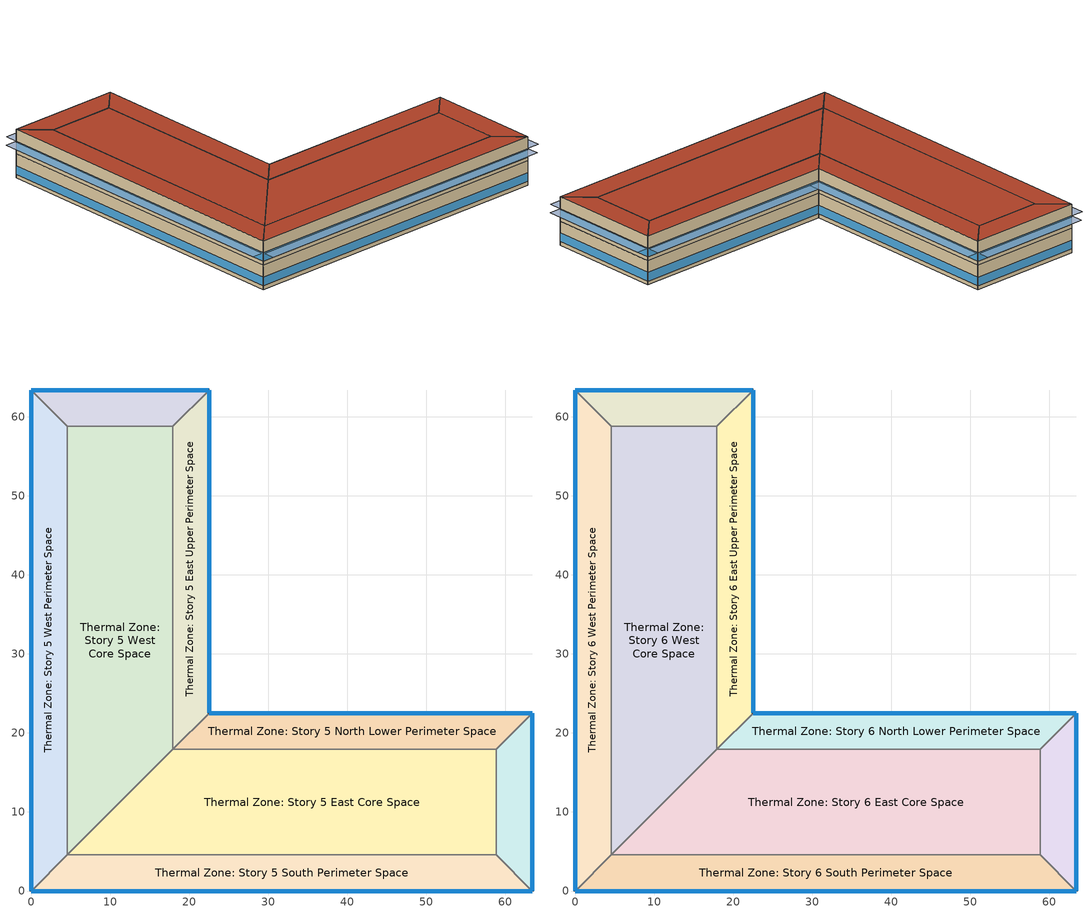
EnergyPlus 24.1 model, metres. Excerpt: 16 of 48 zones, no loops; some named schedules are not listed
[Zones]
Thermal Zone: Story 5 East Core Space
 floor to Thermal Zone: Story 4 East Core Space (256 - interior floor): 58.83,17.93 58.83,4.57 4.57,4.57 17.93,17.93 z18.8
 wall to Thermal Zone: Story 5 North Lower Perimeter Space (256 - interior walls Reversed): 58.83,17.93 17.93,17.93 z18.8:23.5
 wall to Thermal Zone: Story 5 East Lower Perimeter Space (256 - interior walls Reversed): 58.83,4.57 58.83,17.93 z18.8:23.5
 wall to Thermal Zone: Story 5 South Perimeter Space (256 - interior walls Reversed): 4.57,4.57 58.83,4.57 z18.8:23.5
 wall to Thermal Zone: Story 5 West Core Space (256 - interior walls Reversed): 17.93,17.93 4.57,4.57 z18.8:23.5
Thermal Zone: Story 5 East Lower Perimeter Space
 floor to Thermal Zone: Story 4 East Lower Perimeter Space (256 - interior floor): 63.4,22.5 63.4,0 58.83,4.57 58.83,17.93 z18.8
 wall outside (256 - exterior walls): 63.4,0 63.4,22.5 z18.8:23.5
 wall to Thermal Zone: Story 5 South Perimeter Space (256 - interior walls): 58.83,4.57 63.4,0 z18.8:23.5
 wall to Thermal Zone: Story 5 North Lower Perimeter Space (256 - interior walls Reversed): 63.4,22.5 58.83,17.93 z18.8:23.5
 window (256 - windows): 63.4,0.03 63.4,22.47 z19.56:21.21
Thermal Zone: Story 5 East Upper Perimeter Space
 floor to Thermal Zone: Story 4 East Upper Perimeter Space (256 - interior floor): 22.5,63.4 22.5,22.5 17.93,17.93 17.93,58.83 z18.8
 wall outside (256 - exterior walls): 22.5,22.5 22.5,63.4 z18.8:23.5
 wall to Thermal Zone: Story 5 North Lower Perimeter Space (256 - interior walls): 17.93,17.93 22.5,22.5 z18.8:23.5
 wall to Thermal Zone: Story 5 West Core Space (256 - interior walls): 17.93,58.83 17.93,17.93 z18.8:23.5
 wall to Thermal Zone: Story 5 North Upper Perimeter Space (256 - interior walls Reversed): 22.5,63.4 17.93,58.83 z18.8:23.5
 window (256 - windows): 22.5,22.53 22.5,63.37 z19.56:21.21
Thermal Zone: Story 5 North Lower Perimeter Space
 floor to Thermal Zone: Story 4 North Lower Perimeter Space (256 - interior floor): 63.4,22.5 58.83,17.93 17.93,17.93 22.5,22.5 z18.8
 wall outside (256 - exterior walls): 63.4,22.5 22.5,22.5 z18.8:23.5
 window (256 - windows): 63.37,22.5 22.53,22.5 z19.56:21.21
Thermal Zone: Story 5 North Upper Perimeter Space
 floor to Thermal Zone: Story 4 North Upper Perimeter Space (256 - interior floor): 22.5,63.4 17.93,58.83 4.57,58.83 0,63.4 z18.8
 wall outside (256 - exterior walls): 22.5,63.4 0,63.4 z18.8:23.5
 wall to Thermal Zone: Story 5 West Core Space (256 - interior walls): 4.57,58.83 17.93,58.83 z18.8:23.5
 wall to Thermal Zone: Story 5 West Perimeter Space (256 - interior walls Reversed): 0,63.4 4.57,58.83 z18.8:23.5
 window (256 - windows): 22.47,63.4 0.03,63.4 z19.56:21.21
Thermal Zone: Story 5 South Perimeter Space
 floor to Thermal Zone: Story 4 South Perimeter Space (256 - interior floor): 58.83,4.57 63.4,0 0,0 4.57,4.57 z18.8
 wall outside (256 - exterior walls): 0,0 63.4,0 z18.8:23.5
 wall to Thermal Zone: Story 5 West Perimeter Space (256 - interior walls Reversed): 4.57,4.57 0,0 z18.8:23.5
 window (256 - windows): 0.03,0 63.37,0 z19.56:21.21
Thermal Zone: Story 5 West Core Space
 floor to Thermal Zone: Story 4 West Core Space (256 - interior floor): 17.93,58.83 17.93,17.93 4.57,4.57 4.57,58.83 z18.8
 wall to Thermal Zone: Story 5 West Perimeter Space (256 - interior walls Reversed): 4.57,58.83 4.57,4.57 z18.8:23.5
Thermal Zone: Story 5 West Perimeter Space
 floor to Thermal Zone: Story 4 West Perimeter Space (256 - interior floor): 0,63.4 4.57,58.83 4.57,4.57 0,0 z18.8
 wall outside (256 - exterior walls): 0,63.4 0,0 z18.8:23.5
 window (256 - windows): 0,63.37 0,0.03 z19.56:21.21
Thermal Zone: Story 6 East Core Space
 floor to Thermal Zone: Story 5 East Core Space (256 - interior floor): 58.83,17.93 58.83,4.57 4.57,4.57 17.93,17.93 z23.5
 wall to Thermal Zone: Story 6 North Lower Perimeter Space (256 - interior walls Reversed): 58.83,17.93 17.93,17.93 z23.5:28.2
 wall to Thermal Zone: Story 6 East Lower Perimeter Space (256 - interior walls Reversed): 58.83,4.57 58.83,17.93 z23.5:28.2
 wall to Thermal Zone: Story 6 South Perimeter Space (256 - interior walls Reversed): 4.57,4.57 58.83,4.57 z23.5:28.2
 wall to Thermal Zone: Story 6 West Core Space (256 - interior walls Reversed): 17.93,17.93 4.57,4.57 z23.5:28.2
 roof outside (256 - roof): 58.83,4.57 58.83,17.93 17.93,17.93 4.57,4.57 z28.2
Thermal Zone: Story 6 East Lower Perimeter Space
 floor to Thermal Zone: Story 5 East Lower Perimeter Space (256 - interior floor): 63.4,22.5 63.4,0 58.83,4.57 58.83,17.93 z23.5
 wall outside (256 - exterior walls): 63.4,0 63.4,22.5 z23.5:28.2
 wall to Thermal Zone: Story 6 South Perimeter Space (256 - interior walls): 58.83,4.57 63.4,0 z23.5:28.2
 wall to Thermal Zone: Story 6 North Lower Perimeter Space (256 - interior walls Reversed): 63.4,22.5 58.83,17.93 z23.5:28.2
 window (256 - windows): 63.4,0.03 63.4,22.47 z24.26:25.91
 roof outside (256 - roof): 63.4,0 63.4,22.5 58.83,17.93 58.83,4.57 z28.2
Thermal Zone: Story 6 East Upper Perimeter Space
 floor to Thermal Zone: Story 5 East Upper Perimeter Space (256 - interior floor): 22.5,63.4 22.5,22.5 17.93,17.93 17.93,58.83 z23.5
 wall outside (256 - exterior walls): 22.5,22.5 22.5,63.4 z23.5:28.2
 wall to Thermal Zone: Story 6 North Lower Perimeter Space (256 - interior walls): 17.93,17.93 22.5,22.5 z23.5:28.2
 wall to Thermal Zone: Story 6 West Core Space (256 - interior walls): 17.93,58.83 17.93,17.93 z23.5:28.2
 wall to Thermal Zone: Story 6 North Upper Perimeter Space (256 - interior walls Reversed): 22.5,63.4 17.93,58.83 z23.5:28.2
 window (256 - windows): 22.5,22.53 22.5,63.37 z24.26:25.91
 roof outside (256 - roof): 17.93,17.93 22.5,22.5 22.5,63.4 17.93,58.83 z28.2
Thermal Zone: Story 6 North Lower Perimeter Space
 floor to Thermal Zone: Story 5 North Lower Perimeter Space (256 - interior floor): 63.4,22.5 58.83,17.93 17.93,17.93 22.5,22.5 z23.5
 wall outside (256 - exterior walls): 63.4,22.5 22.5,22.5 z23.5:28.2
 window (256 - windows): 63.37,22.5 22.53,22.5 z24.26:25.91
 roof outside (256 - roof): 58.83,17.93 63.4,22.5 22.5,22.5 17.93,17.93 z28.2
Thermal Zone: Story 6 North Upper Perimeter Space
 floor to Thermal Zone: Story 5 North Upper Perimeter Space (256 - interior floor): 22.5,63.4 17.93,58.83 4.57,58.83 0,63.4 z23.5
 wall outside (256 - exterior walls): 22.5,63.4 0,63.4 z23.5:28.2
 wall to Thermal Zone: Story 6 West Core Space (256 - interior walls): 4.57,58.83 17.93,58.83 z23.5:28.2
 wall to Thermal Zone: Story 6 West Perimeter Space (256 - interior walls Reversed): 0,63.4 4.57,58.83 z23.5:28.2
 window (256 - windows): 22.47,63.4 0.03,63.4 z24.26:25.91
 roof outside (256 - roof): 17.93,58.83 22.5,63.4 0,63.4 4.57,58.83 z28.2
Thermal Zone: Story 6 South Perimeter Space
 floor to Thermal Zone: Story 5 South Perimeter Space (256 - interior floor): 58.83,4.57 63.4,0 0,0 4.57,4.57 z23.5
 wall outside (256 - exterior walls): 0,0 63.4,0 z23.5:28.2
 wall to Thermal Zone: Story 6 West Perimeter Space (256 - interior walls Reversed): 4.57,4.57 0,0 z23.5:28.2
 window (256 - windows): 0.03,0 63.37,0 z24.26:25.91
 roof outside (256 - roof): 63.4,0 58.83,4.57 4.57,4.57 0,0 z28.2
Thermal Zone: Story 6 West Core Space
 floor to Thermal Zone: Story 5 West Core Space (256 - interior floor): 17.93,58.83 17.93,17.93 4.57,4.57 4.57,58.83 z23.5
 wall to Thermal Zone: Story 6 West Perimeter Space (256 - interior walls Reversed): 4.57,58.83 4.57,4.57 z23.5:28.2
 roof outside (256 - roof): 4.57,4.57 17.93,17.93 17.93,58.83 4.57,58.83 z28.2
Thermal Zone: Story 6 West Perimeter Space
 floor to Thermal Zone: Story 5 West Perimeter Space (256 - interior floor): 0,63.4 4.57,58.83 4.57,4.57 0,0 z23.5
 wall outside (256 - exterior walls): 0,63.4 0,0 z23.5:28.2
 window (256 - windows): 0,63.37 0,0.03 z24.26:25.91
 roof outside (256 - roof): 0,0 4.57,4.57 4.57,58.83 0,63.4 z28.2
shading: 65.87,0.03 65.87,22.47 63.4,22.47 63.4,0.03 z25.91; 24.97,22.53 24.97,63.37 22.5,63.37 22.5,22.53 z25.91; 63.37,22.5 63.37,24.97 22.53,24.97 22.53,22.5 z25.91; 22.47,63.4 22.47,65.87 0.03,65.87 0.03,63.4 z25.91; 63.37,-2.47 63.37,0 0.03,0 0.03,-2.47 z25.91; 0,0.03 0,63.37 -2.47,63.37 -2.47,0.03 z25.91
[Building]
Building 1: North Axis {deg}=280
[Site:Location]
Mountain View Moffett Fld Nas: Latitude {deg}=37.4; Longitude {deg}=-122.05; Time Zone {hr}=-8; Elevation {m}=12
[SizingPeriod:DesignDay] Month=7; Day of Month=21; Day Type=SummerDesignDay; Daily Dry-Bulb Temperature Range {deltaC}=9.5; Dry-Bulb Temperature Range Modifier Type=DefaultMultipliers; Barometric Pressure {Pa}=101181; Wind Speed {m/s}=3.9; Wind Direction {deg}=340; Rain Indicator=No; Snow Indicator=No; Daylight Saving Time Indicator=No; Solar Model Indicator=ASHRAETau; ASHRAE Clear Sky Optical Depth for Beam Irradiance (taub)=0.378; ASHRAE Clear Sky Optical Depth for Diffuse Irradiance (taud)=2.37; Begin Environment Reset Mode=FullResetAtBeginEnvironment
Name | Maximum Dry-Bulb Temperature {C} | Humidity Condition Type | Wetbulb or DewPoint at Maximum Dry-Bulb {C} | Enthalpy at Maximum Dry-Bulb {J/kg}
Mountain View/Moffet N Ann Clg .4% Condns DB=>MWB | 31.2 | Wetbulb | 18.9
Mountain View/Moffet N Ann Clg .4% Condns DP=>MDB | 23.8 | Dewpoint | 17.4
Mountain View/Moffet N Ann Clg .4% Condns Enth=>MDB | 28.1 | Enthalpy |  | 58100
Mountain View/Moffet N Ann Clg .4% Condns WB=>MDB | 28.1 | Wetbulb | 20.3
[Material] Thermal Absorptance=0.9; Solar Absorptance=0.7; Visible Absorptance=0.7
Name | Roughness | Thickness {m} | Conductivity {W/m-K} | Density {kg/m3} | Specific Heat {J/kg-K}
Std Wood 6inch | MediumSmooth | 0.15 | 0.12 | 540 | 1210
256 - acoustic tile 0.5in | Smooth | 0.0127 | 0.0570378 | 287.996 | 1338.94
256 - aluminum panel 1 in | Smooth | 0.0254 | 160.107 | 2800 | 895.9752
256 - clay tile 1 in | Smooth | 0.0254 | 0.84056 | 1900 | 799.6788
256 - concrete over metal decking 3 in | Smooth | 0.0762 | 1.13075 | 2000 | 999.808
256 - gypsum sheathing 5/8 in | Smooth | 0.015875 | 0.160093 | 950.001 | 839.872
256 - insulation eps 6 in | Smooth | 0.1524 | 0.0350185 | 28.9934 | 1212.92
256 - metal decking 4 in | Smooth | 0.1016 | 0.290187 | 1250 | 999.808
256 - plaster 1.5 in | Smooth | 0.0381 | 0.380242 | 1119.99 | 839.872
256 - rubber tiles 1 in | Smooth | 0.0254 | 0.300196 | 1600 | 2000
256 - steel studs 3 5/8 in | Smooth | 0.092075 | 50.0334 | 7800 | 480
256 - stone flooring 2in | MediumSmooth | 0.0508 | 1.83122 | 2199.98 | 711.756
256 - stone veneer 1in | Smooth | 0.0254 | 1.83122 | 2200 | 711.756
256 - structural steel rafter 3 in | Smooth | 0.0762 | 50.0334 | 7800 | 480
256 - terrazzo 2 in | Smooth | 0.0508 | 1.80314 | 2243 | 836.941
256 - underlayment | Smooth | 0.4572 | 0.0550374 | 287.996 | 1297.07
[Construction]
Interior Furnishings: Std Wood 6inch
256 - exterior walls: 256 - stone veneer 1in, 256 - insulation eps 6 in, 256 - gypsum sheathing 5/8 in
256 - interior floor: 256 - stone flooring 2in, 256 - terrazzo 2 in, 256 - rubber tiles 1 in, 256 - plaster 1.5 in, 256 - acoustic tile 0.5in, 256 - gypsum sheathing 5/8 in
256 - interior walls; 256 - interior walls Reversed: 256 - gypsum sheathing 5/8 in, 256 - steel studs 3 5/8 in, 256 - gypsum sheathing 5/8 in
256 - roof: 256 - clay tile 1 in, 256 - gypsum sheathing 5/8 in, 256 - underlayment, 256 - metal decking 4 in, 256 - concrete over metal decking 3 in, 256 - aluminum panel 1 in, 256 - concrete over metal decking 3 in, 256 - structural steel rafter 3 in
256 - windows: 256 - window glazing
[WindowMaterial:SimpleGlazingSystem]
256 - window glazing: U-Factor {W/m2-K}=3.46374; Solar Heat Gain Coefficient=0.25; Visible Transmittance=0.4
[InternalMass] Construction=Interior Furnishings
Name | Zone or ZoneList | Surface Area {m2}
Thermal Zone: Story 5 East Core Space_InternalMass | Thermal Zone: Story 5 East Core Space | 1271.34
Thermal Zone: Story 5 East Lower Perimeter Space_InternalMass | Thermal Zone: Story 5 East Lower Perimeter Space | 163.88
Thermal Zone: Story 5 East Upper Perimeter Space_InternalMass | Thermal Zone: Story 5 East Upper Perimeter Space | 373.82
Thermal Zone: Story 5 North Lower Perimeter Space_InternalMass | Thermal Zone: Story 5 North Lower Perimeter Space | 373.82
Thermal Zone: Story 5 North Upper Perimeter Space_InternalMass | Thermal Zone: Story 5 North Upper Perimeter Space | 163.88
Thermal Zone: Story 5 South Perimeter Space_InternalMass | Thermal Zone: Story 5 South Perimeter Space | 537.7
Thermal Zone: Story 5 West Core Space_InternalMass | Thermal Zone: Story 5 West Core Space | 1271.34
Thermal Zone: Story 5 West Perimeter Space_InternalMass | Thermal Zone: Story 5 West Perimeter Space | 537.7
Thermal Zone: Story 6 East Core Space_InternalMass | Thermal Zone: Story 6 East Core Space | 1271.34
Thermal Zone: Story 6 East Lower Perimeter Space_InternalMass | Thermal Zone: Story 6 East Lower Perimeter Space | 163.88
Thermal Zone: Story 6 East Upper Perimeter Space_InternalMass | Thermal Zone: Story 6 East Upper Perimeter Space | 373.82
Thermal Zone: Story 6 North Lower Perimeter Space_InternalMass | Thermal Zone: Story 6 North Lower Perimeter Space | 373.82
Thermal Zone: Story 6 North Upper Perimeter Space_InternalMass | Thermal Zone: Story 6 North Upper Perimeter Space | 163.88
Thermal Zone: Story 6 South Perimeter Space_InternalMass | Thermal Zone: Story 6 South Perimeter Space | 537.7
Thermal Zone: Story 6 West Core Space_InternalMass | Thermal Zone: Story 6 West Core Space | 1271.34
Thermal Zone: Story 6 West Perimeter Space_InternalMass | Thermal Zone: Story 6 West Perimeter Space | 537.7
[Space] Space Type=256 - 90.1-2010 - Office - OpenOffice
Name | Zone
Story 5 East Core Space | Thermal Zone: Story 5 East Core Space
Story 5 East Lower Perimeter Space | Thermal Zone: Story 5 East Lower Perimeter Space
Story 5 East Upper Perimeter Space | Thermal Zone: Story 5 East Upper Perimeter Space
Story 5 North Lower Perimeter Space | Thermal Zone: Story 5 North Lower Perimeter Space
Story 5 North Upper Perimeter Space | Thermal Zone: Story 5 North Upper Perimeter Space
Story 5 South Perimeter Space | Thermal Zone: Story 5 South Perimeter Space
Story 5 West Core Space | Thermal Zone: Story 5 West Core Space
Story 5 West Perimeter Space | Thermal Zone: Story 5 West Perimeter Space
Story 6 East Core Space | Thermal Zone: Story 6 East Core Space
Story 6 East Lower Perimeter Space | Thermal Zone: Story 6 East Lower Perimeter Space
Story 6 East Upper Perimeter Space | Thermal Zone: Story 6 East Upper Perimeter Space
Story 6 North Lower Perimeter Space | Thermal Zone: Story 6 North Lower Perimeter Space
Story 6 North Upper Perimeter Space | Thermal Zone: Story 6 North Upper Perimeter Space
Story 6 South Perimeter Space | Thermal Zone: Story 6 South Perimeter Space
Story 6 West Core Space | Thermal Zone: Story 6 West Core Space
Story 6 West Perimeter Space | Thermal Zone: Story 6 West Perimeter Space
[SpaceList]
256 - 90.1-2010 - Office - OpenOffice: Story 1 West Core Space, Story 1 West Perimeter Space, Story 1 East Upper Perimeter Space, Story 6 East Upper Perimeter Space, Story 1 North Lower Perimeter Space, Story 1 North Upper Perimeter Space, Story 1 East Lower Perimeter Space, Story 1 South Perimeter Space, Story 1 East Core Space, Story 4 East Core Space, Story 2 West Perimeter Space, Story 3 East Lower Perimeter Space, Story 2 South Perimeter Space, Story 2 North Upper Perimeter Space, Story 2 East Upper Perimeter Space, Story 2 North Lower Perimeter Space, Story 2 East Lower Perimeter Space, Story 5 West Core Space, Story 2 East Core Space, Story 2 West Core Space, Story 5 South Perimeter Space, Story 3 West Perimeter Space, Story 3 North Upper Perimeter Space, Story 3 East Upper Perimeter Space, Story 3 North Lower Perimeter Space, Story 3 South Perimeter Space, Story 3 West Core Space, Story 3 East Core Space, Story 4 West Perimeter Space, Story 4 North Upper Perimeter Space, Story 4 East Upper Perimeter Space, Story 4 North Lower Perimeter Space, Story 4 East Lower Perimeter Space, Story 5 North Lower Perimeter Space, Story 4 South Perimeter Space, Story 4 West Core Space, Story 5 West Perimeter Space, Story 5 North Upper Perimeter Space, Story 5 East Upper Perimeter Space, Story 5 East Lower Perimeter Space, Story 5 East Core Space, Story 6 West Perimeter Space, Story 6 North Upper Perimeter Space, Story 6 North Lower Perimeter Space, Story 6 East Lower Perimeter Space, Story 6 South Perimeter Space, Story 6 West Core Space, Story 6 East Core Space
[Zone]
Thermal Zone: Story 5 East Core Space; Thermal Zone: Story 5 West Core Space: 4.57, 4.57, 18.8, 1, Yes
Thermal Zone: Story 5 East Lower Perimeter Space: 58.83, 4.57, 18.8, 1, Yes
Thermal Zone: Story 5 East Upper Perimeter Space; Thermal Zone: Story 5 North Lower Perimeter Space: 17.93, 17.93, 18.8, 1, Yes
Thermal Zone: Story 5 North Upper Perimeter Space: 4.57, 58.83, 18.8, 1, Yes
Thermal Zone: Story 5 South Perimeter Space; Thermal Zone: Story 5 West Perimeter Space: 0, 0, 18.8, 1, Yes
Thermal Zone: Story 6 East Core Space; Thermal Zone: Story 6 West Core Space: 4.57, 4.57, 23.5, 1, Yes
Thermal Zone: Story 6 East Lower Perimeter Space: 58.83, 4.57, 23.5, 1, Yes
Thermal Zone: Story 6 East Upper Perimeter Space; Thermal Zone: Story 6 North Lower Perimeter Space: 17.93, 17.93, 23.5, 1, Yes
Thermal Zone: Story 6 North Upper Perimeter Space: 4.57, 58.83, 23.5, 1, Yes
Thermal Zone: Story 6 South Perimeter Space; Thermal Zone: Story 6 West Perimeter Space: 0, 0, 23.5, 1, Yes
[People] Number of People Calculation Method=Area/Person; Fraction Radiant=0.3; Cold Stress Temperature Threshold {C}=15.56; Heat Stress Temperature Threshold {C}=30
Name | Zone or ZoneList or Space or SpaceList | Number of People Schedule | Floor Area per Person {m2/person} | Activity Level Schedule
Thermal Zone: Story 5 East Core Space | Thermal Zone: Story 5 East Core Space | Thermal Zone: Story 5 East Core Space Occ | 33.3333 | CoreSpace Activity
Thermal Zone: Story 5 East Lower Perimeter Space | Thermal Zone: Story 5 East Lower Perimeter Space | Thermal Zone: Story 5 East Lower Perimeter Space Occ | 57.1429 | PerimeterSpace Activity
Thermal Zone: Story 5 East Upper Perimeter Space | Thermal Zone: Story 5 East Upper Perimeter Space | Thermal Zone: Story 5 East Upper Perimeter Space Occ | 26.6667 | PerimeterSpace Activity
Thermal Zone: Story 5 North Lower Perimeter Space | Thermal Zone: Story 5 North Lower Perimeter Space | Thermal Zone: Story 5 North Lower Perimeter Space Occ | 25 | PerimeterSpace Activity
Thermal Zone: Story 5 North Upper Perimeter Space | Thermal Zone: Story 5 North Upper Perimeter Space | PerimeterSpace Occ | 20 | PerimeterSpace Activity
Thermal Zone: Story 5 South Perimeter Space | Thermal Zone: Story 5 South Perimeter Space | PerimeterSpace Occ | 20 | PerimeterSpace Activity
Thermal Zone: Story 5 West Core Space | Thermal Zone: Story 5 West Core Space | Thermal Zone: Story 5 West Core Space Occ | 50 | CoreSpace Activity
Thermal Zone: Story 5 West Perimeter Space | Thermal Zone: Story 5 West Perimeter Space | Thermal Zone: Story 5 West Perimeter Space Occ | 33.3333 | PerimeterSpace Activity
Thermal Zone: Story 6 East Core Space | Thermal Zone: Story 6 East Core Space | Thermal Zone: Story 6 East Core Space Occ | 66.6667 | CoreSpace Activity
Thermal Zone: Story 6 East Lower Perimeter Space | Thermal Zone: Story 6 East Lower Perimeter Space | PerimeterSpace Occ | 20 | PerimeterSpace Activity
Thermal Zone: Story 6 East Upper Perimeter Space | Thermal Zone: Story 6 East Upper Perimeter Space | PerimeterSpace Occ | 20 | PerimeterSpace Activity
Thermal Zone: Story 6 North Lower Perimeter Space | Thermal Zone: Story 6 North Lower Perimeter Space | PerimeterSpace Occ | 20 | PerimeterSpace Activity
Thermal Zone: Story 6 North Upper Perimeter Space | Thermal Zone: Story 6 North Upper Perimeter Space | PerimeterSpace Occ | 20 | PerimeterSpace Activity
Thermal Zone: Story 6 South Perimeter Space | Thermal Zone: Story 6 South Perimeter Space | PerimeterSpace Occ | 20 | PerimeterSpace Activity
Thermal Zone: Story 6 West Core Space | Thermal Zone: Story 6 West Core Space | Thermal Zone: Story 6 West Core Space Occ | 40 | CoreSpace Activity
Thermal Zone: Story 6 West Perimeter Space | Thermal Zone: Story 6 West Perimeter Space | PerimeterSpace Occ | 20 | PerimeterSpace Activity
[Lights] Design Level Calculation Method=Watts/Area; Fraction Replaceable=1
Name | Zone or ZoneList or Space or SpaceList | Schedule | Watts per Floor Area {W/m2}
Thermal Zone: Story 5 East Core Space | Thermal Zone: Story 5 East Core Space | Thermal Zone: Story 5 East Core Space Light | 7.7496
Thermal Zone: Story 5 East Lower Perimeter Space | Thermal Zone: Story 5 East Lower Perimeter Space | Thermal Zone: Story 5 East Lower Perimeter Space Light | 4.5206
Thermal Zone: Story 5 East Upper Perimeter Space | Thermal Zone: Story 5 East Upper Perimeter Space | Thermal Zone: Story 5 East Upper Perimeter Space Light | 9.687
Thermal Zone: Story 5 North Lower Perimeter Space | Thermal Zone: Story 5 North Lower Perimeter Space | Thermal Zone: Story 5 North Lower Perimeter Space Light | 10.3328
Thermal Zone: Story 5 North Upper Perimeter Space | Thermal Zone: Story 5 North Upper Perimeter Space | PerimeterSpace Light | 12.916
Thermal Zone: Story 5 South Perimeter Space | Thermal Zone: Story 5 South Perimeter Space | PerimeterSpace Light | 12.916
Thermal Zone: Story 5 West Core Space | Thermal Zone: Story 5 West Core Space | Thermal Zone: Story 5 West Core Space Light | 5.1664
Thermal Zone: Story 5 West Perimeter Space | Thermal Zone: Story 5 West Perimeter Space | Thermal Zone: Story 5 West Perimeter Space Light | 7.7496
Thermal Zone: Story 6 East Core Space | Thermal Zone: Story 6 East Core Space | Thermal Zone: Story 6 East Core Space Light | 3.8748
Thermal Zone: Story 6 East Lower Perimeter Space | Thermal Zone: Story 6 East Lower Perimeter Space | PerimeterSpace Light | 12.916
Thermal Zone: Story 6 East Upper Perimeter Space | Thermal Zone: Story 6 East Upper Perimeter Space | PerimeterSpace Light | 12.916
Thermal Zone: Story 6 North Lower Perimeter Space | Thermal Zone: Story 6 North Lower Perimeter Space | PerimeterSpace Light | 12.916
Thermal Zone: Story 6 North Upper Perimeter Space | Thermal Zone: Story 6 North Upper Perimeter Space | PerimeterSpace Light | 12.916
Thermal Zone: Story 6 South Perimeter Space | Thermal Zone: Story 6 South Perimeter Space | PerimeterSpace Light | 12.916
Thermal Zone: Story 6 West Core Space | Thermal Zone: Story 6 West Core Space | Thermal Zone: Story 6 West Core Space Light | 6.458
Thermal Zone: Story 6 West Perimeter Space | Thermal Zone: Story 6 West Perimeter Space | PerimeterSpace Light | 12.916
[ElectricEquipment] Design Level Calculation Method=Watts/Area
Name | Zone or ZoneList or Space or SpaceList | Schedule | Watts per Floor Area {W/m2}
Thermal Zone: Story 5 East Core Space | Thermal Zone: Story 5 East Core Space | Thermal Zone: Story 5 East Core Space Equip | 6.4584
Thermal Zone: Story 5 East Lower Perimeter Space | Thermal Zone: Story 5 East Lower Perimeter Space | Thermal Zone: Story 5 East Lower Perimeter Space Equip | 3.7674
Thermal Zone: Story 5 East Upper Perimeter Space | Thermal Zone: Story 5 East Upper Perimeter Space | Thermal Zone: Story 5 East Upper Perimeter Space Equip | 8.073
Thermal Zone: Story 5 North Lower Perimeter Space | Thermal Zone: Story 5 North Lower Perimeter Space | Thermal Zone: Story 5 North Lower Perimeter Space Equip | 8.6112
Thermal Zone: Story 5 North Upper Perimeter Space | Thermal Zone: Story 5 North Upper Perimeter Space | PerimeterSpace Equip | 10.764
Thermal Zone: Story 5 South Perimeter Space | Thermal Zone: Story 5 South Perimeter Space | PerimeterSpace Equip | 10.764
Thermal Zone: Story 5 West Core Space | Thermal Zone: Story 5 West Core Space | Thermal Zone: Story 5 West Core Space Equip | 4.3056
Thermal Zone: Story 5 West Perimeter Space | Thermal Zone: Story 5 West Perimeter Space | Thermal Zone: Story 5 West Perimeter Space Equip | 6.4584
Thermal Zone: Story 6 East Core Space | Thermal Zone: Story 6 East Core Space | Thermal Zone: Story 6 East Core Space Equip | 3.2292
Thermal Zone: Story 6 East Lower Perimeter Space | Thermal Zone: Story 6 East Lower Perimeter Space | PerimeterSpace Equip | 10.764
Thermal Zone: Story 6 East Upper Perimeter Space | Thermal Zone: Story 6 East Upper Perimeter Space | PerimeterSpace Equip | 10.764
Thermal Zone: Story 6 North Lower Perimeter Space | Thermal Zone: Story 6 North Lower Perimeter Space | PerimeterSpace Equip | 10.764
Thermal Zone: Story 6 North Upper Perimeter Space | Thermal Zone: Story 6 North Upper Perimeter Space | PerimeterSpace Equip | 10.764
Thermal Zone: Story 6 South Perimeter Space | Thermal Zone: Story 6 South Perimeter Space | PerimeterSpace Equip | 10.764
Thermal Zone: Story 6 West Core Space | Thermal Zone: Story 6 West Core Space | Thermal Zone: Story 6 West Core Space Equip | 5.382
Thermal Zone: Story 6 West Perimeter Space | Thermal Zone: Story 6 West Perimeter Space | PerimeterSpace Equip | 10.764
[ZoneInfiltration:DesignFlowRate]
90.1-2010 - Office - OpenOffice Infiltration 2: Zone or ZoneList or Space or SpaceList=256 - 90.1-2010 - Office - OpenOffice; Schedule=Medium Office Infil Quarter On; Design Flow Rate Calculation Method=Flow/ExteriorArea; Flow Rate per Exterior Surface Area {m3/s-m2}=0.000226568
[Schedule:Day:Interval]
PerimeterSpace Occ Summer Design Day; CoreSpace Occ Summer Design Day: No, 06:00, 0.05, 22:00, 1, 24:00, 0.05
PerimeterSpace Occ Winter Design Day; CoreSpace Occ Winter Design Day: No, 24:00, 0
PerimeterSpace Activity Default Schedule; PerimeterSpace Activity Weekend Schedule; PerimeterSpace Activity Summer Design Day; PerimeterSpace Activity Winter Design Day; CoreSpace Activity Default Schedule; CoreSpace Activity Weekend Schedule; CoreSpace Activity Summer Design Day; CoreSpace Activity Winter Design Day: No, 24:00, 120
Thermal Zone: Story 5 East Upper Perimeter Space Occ Default Schedule: No, 01:00, 0.45, 02:00, 0.45, 03:00, 0.45, 04:00, 0.45, 05:00, 0.45, 06:00, 0.45, 07:00, 0.55, 08:00, 0.55, 09:00, 0.55, 10:00, 0.85, 11:00, 0.85, 12:00, 0.85, 13:00, 1, 14:00, 1, 15:00, 1, 16:00, 1, 17:00, 1, 18:00, 1, 19:00, 1, 20:00, 1, 21:00, 0.55, 22:00, 0.55, 23:00, 0.55, 24:00, 0.55
Thermal Zone: Story 5 East Upper Perimeter Space Occ Weekend Schedule: No, 01:00, 0.45, 02:00, 0.45, 03:00, 0.45, 04:00, 0.45, 05:00, 0.45, 06:00, 0.45, 07:00, 0.55, 08:00, 0.55, 09:00, 0.55, 10:00, 0.75, 11:00, 0.75, 12:00, 0.75, 13:00, 1, 14:00, 1, 15:00, 1, 16:00, 1, 17:00, 1, 18:00, 1, 19:00, 1, 20:00, 0.95, 21:00, 0.55, 22:00, 0.55, 23:00, 0.55, 24:00, 0.55
Thermal Zone: Story 5 North Lower Perimeter Space Occ Default Schedule: No, 01:00, 0.35, 02:00, 0.25, 03:00, 0.25, 04:00, 0.25, 05:00, 0.25, 06:00, 0.25, 07:00, 0.25, 08:00, 0.35, 09:00, 0.35, 10:00, 0.35, 11:00, 0.65, 12:00, 0.65, 13:00, 0.65, 14:00, 0.95, 15:00, 0.95, 16:00, 1, 17:00, 1, 18:00, 1, 19:00, 1, 20:00, 1, 21:00, 1, 22:00, 0.35, 23:00, 0.35, 24:00, 0.35
Thermal Zone: Story 5 North Lower Perimeter Space Occ Weekend Schedule: No, 01:00, 0.35, 02:00, 0.25, 03:00, 0.25, 04:00, 0.25, 05:00, 0.25, 06:00, 0.25, 07:00, 0.25, 08:00, 0.35, 09:00, 0.35, 10:00, 0.35, 11:00, 0.55, 12:00, 0.55, 13:00, 0.55, 14:00, 0.85, 15:00, 0.85, 16:00, 1, 17:00, 1, 18:00, 1, 19:00, 1, 20:00, 1, 21:00, 0.75, 22:00, 0.35, 23:00, 0.35, 24:00, 0.35
Thermal Zone: Story 5 East Lower Perimeter Space Occ Default Schedule: No, 01:00, 0.45, 02:00, 0.45, 03:00, 0.35, 04:00, 0.35, 05:00, 0.35, 06:00, 0.35, 07:00, 0.35, 08:00, 0.35, 09:00, 0.45, 10:00, 0.45, 11:00, 0.45, 12:00, 0.75, 13:00, 0.75, 14:00, 0.75, 15:00, 1, 16:00, 1, 17:00, 1, 18:00, 1, 19:00, 1, 20:00, 1, 21:00, 1, 22:00, 1, 23:00, 0.45, 24:00, 0.45
Thermal Zone: Story 5 East Lower Perimeter Space Occ Weekend Schedule: No, 01:00, 0.45, 02:00, 0.45, 03:00, 0.35, 04:00, 0.35, 05:00, 0.35, 06:00, 0.35, 07:00, 0.35, 08:00, 0.35, 09:00, 0.45, 10:00, 0.45, 11:00, 0.45, 12:00, 0.65, 13:00, 0.65, 14:00, 0.65, 15:00, 0.95, 16:00, 0.95, 17:00, 1, 18:00, 1, 19:00, 1, 20:00, 1, 21:00, 1, 22:00, 0.85, 23:00, 0.45, 24:00, 0.45
Thermal Zone: Story 5 West Core Space Occ Weekend Schedule: No, 01:00, 0.55, 02:00, 0.45, 03:00, 0.45, 04:00, 0.45, 05:00, 0.45, 06:00, 0.45, 07:00, 0.45, 08:00, 0.55, 09:00, 0.55, 10:00, 0.55, 11:00, 0.75, 12:00, 0.75, 13:00, 0.75, 14:00, 1, 15:00, 1, 16:00, 1, 17:00, 1, 18:00, 1, 19:00, 1, 20:00, 1, 21:00, 0.95, 22:00, 0.55, 23:00, 0.55, 24:00, 0.55
Thermal Zone: Story 5 East Core Space Occ Default Schedule: No, 01:00, 0.5, 02:00, 0.5, 03:00, 0.4, 04:00, 0.4, 05:00, 0.4, 06:00, 0.4, 07:00, 0.4, 08:00, 0.4, 09:00, 0.5, 10:00, 0.5, 11:00, 0.5, 12:00, 0.8, 13:00, 0.8, 14:00, 0.8, 15:00, 1, 16:00, 1, 17:00, 1, 18:00, 1, 19:00, 1, 20:00, 1, 21:00, 1, 22:00, 1, 23:00, 0.5, 24:00, 0.5
Thermal Zone: Story 5 East Core Space Occ Weekend Schedule: No, 01:00, 0.5, 02:00, 0.5, 03:00, 0.4, 04:00, 0.4, 05:00, 0.4, 06:00, 0.4, 07:00, 0.4, 08:00, 0.4, 09:00, 0.5, 10:00, 0.5, 11:00, 0.5, 12:00, 0.7, 13:00, 0.7, 14:00, 0.7, 15:00, 1, 16:00, 1, 17:00, 1, 18:00, 1, 19:00, 1, 20:00, 1, 21:00, 1, 22:00, 0.9, 23:00, 0.5, 24:00, 0.5
PerimeterSpace Occ Default Schedule: No, 01:00, 0.3, 02:00, 0.3, 03:00, 0.2, 04:00, 0.2, 05:00, 0.2, 06:00, 0.2, 07:00, 0.2, 08:00, 0.2, 09:00, 0.3, 10:00, 0.3, 11:00, 0.3, 12:00, 0.6, 13:00, 0.6, 14:00, 0.6, 15:00, 0.9, 16:00, 0.9, 17:00, 1, 18:00, 1, 19:00, 1, 20:00, 1, 21:00, 1, 22:00, 1, 23:00, 0.3, 24:00, 0.3
PerimeterSpace Occ Weekend Schedule: No, 01:00, 0.3, 02:00, 0.3, 03:00, 0.2, 04:00, 0.2, 05:00, 0.2, 06:00, 0.2, 07:00, 0.2, 08:00, 0.2, 09:00, 0.3, 10:00, 0.3, 11:00, 0.3, 12:00, 0.5, 13:00, 0.5, 14:00, 0.5, 15:00, 0.8, 16:00, 0.8, 17:00, 1, 18:00, 1, 19:00, 1, 20:00, 1, 21:00, 1, 22:00, 0.7, 23:00, 0.3, 24:00, 0.3
[Schedule:Week:Daily]
PerimeterSpace Light Week Rule - Jan1-Dec31: PerimeterSpace Light Weekend Schedule, PerimeterSpace Light Default Schedule, PerimeterSpace Light Default Schedule, PerimeterSpace Light Default Schedule, PerimeterSpace Light Default Schedule, PerimeterSpace Light Default Schedule, PerimeterSpace Light Weekend Schedule, PerimeterSpace Light Default Schedule, PerimeterSpace Light Summer Design Day, PerimeterSpace Light Winter Design Day, PerimeterSpace Light Default Schedule, PerimeterSpace Light Default Schedule
PerimeterSpace Equip Week Rule - Jan1-Dec31: PerimeterSpace Equip Weekend Schedule, PerimeterSpace Equip Default Schedule, PerimeterSpace Equip Default Schedule, PerimeterSpace Equip Default Schedule, PerimeterSpace Equip Default Schedule, PerimeterSpace Equip Default Schedule, PerimeterSpace Equip Weekend Schedule, PerimeterSpace Equip Default Schedule, PerimeterSpace Equip Summer Design Day, PerimeterSpace Equip Winter Design Day, PerimeterSpace Equip Default Schedule, PerimeterSpace Equip Default Schedule
CoreSpace Activity Week Rule - Jan1-Dec31: CoreSpace Activity Weekend Schedule, CoreSpace Activity Default Schedule, CoreSpace Activity Default Schedule, CoreSpace Activity Default Schedule, CoreSpace Activity Default Schedule, CoreSpace Activity Default Schedule, CoreSpace Activity Weekend Schedule, CoreSpace Activity Default Schedule, CoreSpace Activity Summer Design Day, CoreSpace Activity Winter Design Day, CoreSpace Activity Default Schedule, CoreSpace Activity Default Schedule
Medium Office Infil Quarter On Week Rule - Jan1-Dec31: Medium Office Infil Quarter On Rule 1 Day Schedule, Medium Office Infil Quarter On Default Schedule, Medium Office Infil Quarter On Default Schedule, Medium Office Infil Quarter On Default Schedule, Medium Office Infil Quarter On Default Schedule, Medium Office Infil Quarter On Default Schedule, Medium Office Infil Quarter On Rule 2 Day Schedule, Medium Office Infil Quarter On Default Schedule, Medium Office Infil Quarter On Summer Design Day, Medium Office Infil Quarter On Winter Design Day, Medium Office Infil Quarter On Default Schedule, Medium Office Infil Quarter On Default Schedule
Thermal Zone: Story 5 East Core Space Light Week Rule - Jan1-Dec31: Thermal Zone: Story 5 East Core Space Light Weekend Schedule, Thermal Zone: Story 5 East Core Space Light Default Schedule, Thermal Zone: Story 5 East Core Space Light Default Schedule, Thermal Zone: Story 5 East Core Space Light Default Schedule, Thermal Zone: Story 5 East Core Space Light Default Schedule, Thermal Zone: Story 5 East Core Space Light Default Schedule, Thermal Zone: Story 5 East Core Space Light Weekend Schedule, Thermal Zone: Story 5 East Core Space Light Default Schedule, CoreSpace Light Summer Design Day, CoreSpace Light Winter Design Day, Thermal Zone: Story 5 East Core Space Light Default Schedule, Thermal Zone: Story 5 East Core Space Light Default Schedule
Thermal Zone: Story 5 East Core Space Occ Week Rule - Jan1-Dec31: Thermal Zone: Story 5 East Core Space Occ Weekend Schedule, Thermal Zone: Story 5 East Core Space Occ Default Schedule, Thermal Zone: Story 5 East Core Space Occ Default Schedule, Thermal Zone: Story 5 East Core Space Occ Default Schedule, Thermal Zone: Story 5 East Core Space Occ Default Schedule, Thermal Zone: Story 5 East Core Space Occ Default Schedule, Thermal Zone: Story 5 East Core Space Occ Weekend Schedule, Thermal Zone: Story 5 East Core Space Occ Default Schedule, CoreSpace Occ Summer Design Day, CoreSpace Occ Winter Design Day, Thermal Zone: Story 5 East Core Space Occ Default Schedule, Thermal Zone: Story 5 East Core Space Occ Default Schedule
Thermal Zone: Story 5 East Core Space Equip Week Rule - Jan1-Dec31: Thermal Zone: Story 5 East Core Space Equip Weekend Schedule, Thermal Zone: Story 5 East Core Space Equip Default Schedule, Thermal Zone: Story 5 East Core Space Equip Default Schedule, Thermal Zone: Story 5 East Core Space Equip Default Schedule, Thermal Zone: Story 5 East Core Space Equip Default Schedule, Thermal Zone: Story 5 East Core Space Equip Default Schedule, Thermal Zone: Story 5 East Core Space Equip Weekend Schedule, Thermal Zone: Story 5 East Core Space Equip Default Schedule, CoreSpace Equip Summer Design Day, CoreSpace Equip Winter Design Day, Thermal Zone: Story 5 East Core Space Equip Default Schedule, Thermal Zone: Story 5 East Core Space Equip Default Schedule
Thermal Zone: Story 5 East Lower Perimeter Space Light Week Rule - Jan1-Dec31: Thermal Zone: Story 5 East Lower Perimeter Space Light Weekend Schedule, Thermal Zone: Story 5 East Lower Perimeter Space Light Default Schedule, Thermal Zone: Story 5 East Lower Perimeter Space Light Default Schedule, Thermal Zone: Story 5 East Lower Perimeter Space Light Default Schedule, Thermal Zone: Story 5 East Lower Perimeter Space Light Default Schedule, Thermal Zone: Story 5 East Lower Perimeter Space Light Default Schedule, Thermal Zone: Story 5 East Lower Perimeter Space Light Weekend Schedule, Thermal Zone: Story 5 East Lower Perimeter Space Light Default Schedule, PerimeterSpace Light Summer Design Day, PerimeterSpace Light Winter Design Day, Thermal Zone: Story 5 East Lower Perimeter Space Light Default Schedule, Thermal Zone: Story 5 East Lower Perimeter Space Light Default Schedule
Thermal Zone: Story 5 East Lower Perimeter Space Occ Week Rule - Jan1-Dec31: Thermal Zone: Story 5 East Lower Perimeter Space Occ Weekend Schedule, Thermal Zone: Story 5 East Lower Perimeter Space Occ Default Schedule, Thermal Zone: Story 5 East Lower Perimeter Space Occ Default Schedule, Thermal Zone: Story 5 East Lower Perimeter Space Occ Default Schedule, Thermal Zone: Story 5 East Lower Perimeter Space Occ Default Schedule, Thermal Zone: Story 5 East Lower Perimeter Space Occ Default Schedule, Thermal Zone: Story 5 East Lower Perimeter Space Occ Weekend Schedule, Thermal Zone: Story 5 East Lower Perimeter Space Occ Default Schedule, PerimeterSpace Occ Summer Design Day, PerimeterSpace Occ Winter Design Day, Thermal Zone: Story 5 East Lower Perimeter Space Occ Default Schedule, Thermal Zone: Story 5 East Lower Perimeter Space Occ Default Schedule
Thermal Zone: Story 5 East Lower Perimeter Space Equip Week Rule - Jan1-Dec31: Thermal Zone: Story 5 East Lower Perimeter Space Equip Weekend Schedule, Thermal Zone: Story 5 East Lower Perimeter Space Equip Default Schedule, Thermal Zone: Story 5 East Lower Perimeter Space Equip Default Schedule, Thermal Zone: Story 5 East Lower Perimeter Space Equip Default Schedule, Thermal Zone: Story 5 East Lower Perimeter Space Equip Default Schedule, Thermal Zone: Story 5 East Lower Perimeter Space Equip Default Schedule, Thermal Zone: Story 5 East Lower Perimeter Space Equip Weekend Schedule, Thermal Zone: Story 5 East Lower Perimeter Space Equip Default Schedule, PerimeterSpace Equip Summer Design Day, PerimeterSpace Equip Winter Design Day, Thermal Zone: Story 5 East Lower Perimeter Space Equip Default Schedule, Thermal Zone: Story 5 East Lower Perimeter Space Equip Default Schedule
Thermal Zone: Story 5 East Upper Perimeter Space Light Week Rule - Jan1-Dec31: Thermal Zone: Story 5 East Upper Perimeter Space Light Weekend Schedule, Thermal Zone: Story 5 East Upper Perimeter Space Light Default Schedule, Thermal Zone: Story 5 East Upper Perimeter Space Light Default Schedule, Thermal Zone: Story 5 East Upper Perimeter Space Light Default Schedule, Thermal Zone: Story 5 East Upper Perimeter Space Light Default Schedule, Thermal Zone: Story 5 East Upper Perimeter Space Light Default Schedule, Thermal Zone: Story 5 East Upper Perimeter Space Light Weekend Schedule, Thermal Zone: Story 5 East Upper Perimeter Space Light Default Schedule, PerimeterSpace Light Summer Design Day, PerimeterSpace Light Winter Design Day, Thermal Zone: Story 5 East Upper Perimeter Space Light Default Schedule, Thermal Zone: Story 5 East Upper Perimeter Space Light Default Schedule
Thermal Zone: Story 5 East Upper Perimeter Space Occ Week Rule - Jan1-Dec31: Thermal Zone: Story 5 East Upper Perimeter Space Occ Weekend Schedule, Thermal Zone: Story 5 East Upper Perimeter Space Occ Default Schedule, Thermal Zone: Story 5 East Upper Perimeter Space Occ Default Schedule, Thermal Zone: Story 5 East Upper Perimeter Space Occ Default Schedule, Thermal Zone: Story 5 East Upper Perimeter Space Occ Default Schedule, Thermal Zone: Story 5 East Upper Perimeter Space Occ Default Schedule, Thermal Zone: Story 5 East Upper Perimeter Space Occ Weekend Schedule, Thermal Zone: Story 5 East Upper Perimeter Space Occ Default Schedule, PerimeterSpace Occ Summer Design Day, PerimeterSpace Occ Winter Design Day, Thermal Zone: Story 5 East Upper Perimeter Space Occ Default Schedule, Thermal Zone: Story 5 East Upper Perimeter Space Occ Default Schedule
Thermal Zone: Story 5 East Upper Perimeter Space Equip Week Rule - Jan1-Dec31: Thermal Zone: Story 5 East Upper Perimeter Space Equip Weekend Schedule, Thermal Zone: Story 5 East Upper Perimeter Space Equip Default Schedule, Thermal Zone: Story 5 East Upper Perimeter Space Equip Default Schedule, Thermal Zone: Story 5 East Upper Perimeter Space Equip Default Schedule, Thermal Zone: Story 5 East Upper Perimeter Space Equip Default Schedule, Thermal Zone: Story 5 East Upper Perimeter Space Equip Default Schedule, Thermal Zone: Story 5 East Upper Perimeter Space Equip Weekend Schedule, Thermal Zone: Story 5 East Upper Perimeter Space Equip Default Schedule, PerimeterSpace Equip Summer Design Day, PerimeterSpace Equip Winter Design Day, Thermal Zone: Story 5 East Upper Perimeter Space Equip Default Schedule, Thermal Zone: Story 5 East Upper Perimeter Space Equip Default Schedule
Thermal Zone: Story 5 North Lower Perimeter Space Light Week Rule - Jan1-Dec31: Thermal Zone: Story 5 North Lower Perimeter Space Light Weekend Schedule, Thermal Zone: Story 5 North Lower Perimeter Space Light Default Schedule, Thermal Zone: Story 5 North Lower Perimeter Space Light Default Schedule, Thermal Zone: Story 5 North Lower Perimeter Space Light Default Schedule, Thermal Zone: Story 5 North Lower Perimeter Space Light Default Schedule, Thermal Zone: Story 5 North Lower Perimeter Space Light Default Schedule, Thermal Zone: Story 5 North Lower Perimeter Space Light Weekend Schedule, Thermal Zone: Story 5 North Lower Perimeter Space Light Default Schedule, PerimeterSpace Light Summer Design Day, PerimeterSpace Light Winter Design Day, Thermal Zone: Story 5 North Lower Perimeter Space Light Default Schedule, Thermal Zone: Story 5 North Lower Perimeter Space Light Default Schedule
Thermal Zone: Story 5 North Lower Perimeter Space Occ Week Rule - Jan1-Dec31: Thermal Zone: Story 5 North Lower Perimeter Space Occ Weekend Schedule, Thermal Zone: Story 5 North Lower Perimeter Space Occ Default Schedule, Thermal Zone: Story 5 North Lower Perimeter Space Occ Default Schedule, Thermal Zone: Story 5 North Lower Perimeter Space Occ Default Schedule, Thermal Zone: Story 5 North Lower Perimeter Space Occ Default Schedule, Thermal Zone: Story 5 North Lower Perimeter Space Occ Default Schedule, Thermal Zone: Story 5 North Lower Perimeter Space Occ Weekend Schedule, Thermal Zone: Story 5 North Lower Perimeter Space Occ Default Schedule, PerimeterSpace Occ Summer Design Day, PerimeterSpace Occ Winter Design Day, Thermal Zone: Story 5 North Lower Perimeter Space Occ Default Schedule, Thermal Zone: Story 5 North Lower Perimeter Space Occ Default Schedule
Thermal Zone: Story 5 North Lower Perimeter Space Equip Week Rule - Jan1-Dec31: Thermal Zone: Story 5 North Lower Perimeter Space Equip Weekend Schedule, Thermal Zone: Story 5 North Lower Perimeter Space Equip Default Schedule, Thermal Zone: Story 5 North Lower Perimeter Space Equip Default Schedule, Thermal Zone: Story 5 North Lower Perimeter Space Equip Default Schedule, Thermal Zone: Story 5 North Lower Perimeter Space Equip Default Schedule, Thermal Zone: Story 5 North Lower Perimeter Space Equip Default Schedule, Thermal Zone: Story 5 North Lower Perimeter Space Equip Weekend Schedule, Thermal Zone: Story 5 North Lower Perimeter Space Equip Default Schedule, PerimeterSpace Equip Summer Design Day, PerimeterSpace Equip Winter Design Day, Thermal Zone: Story 5 North Lower Perimeter Space Equip Default Schedule, Thermal Zone: Story 5 North Lower Perimeter Space Equip Default Schedule
Thermal Zone: Story 5 West Core Space Light Week Rule - Jan1-Dec31: Thermal Zone: Story 5 West Core Space Light Weekend Schedule, Thermal Zone: Story 5 West Core Space Light Default Schedule, Thermal Zone: Story 5 West Core Space Light Default Schedule, Thermal Zone: Story 5 West Core Space Light Default Schedule, Thermal Zone: Story 5 West Core Space Light Default Schedule, Thermal Zone: Story 5 West Core Space Light Default Schedule, Thermal Zone: Story 5 West Core Space Light Weekend Schedule, Thermal Zone: Story 5 West Core Space Light Default Schedule, CoreSpace Light Summer Design Day, CoreSpace Light Winter Design Day, Thermal Zone: Story 5 West Core Space Light Default Schedule, Thermal Zone: Story 5 West Core Space Light Default Schedule
Thermal Zone: Story 5 West Core Space Occ Week Rule - Jan1-Dec31: Thermal Zone: Story 5 West Core Space Occ Weekend Schedule, Thermal Zone: Story 5 West Core Space Occ Default Schedule, Thermal Zone: Story 5 West Core Space Occ Default Schedule, Thermal Zone: Story 5 West Core Space Occ Default Schedule, Thermal Zone: Story 5 West Core Space Occ Default Schedule, Thermal Zone: Story 5 West Core Space Occ Default Schedule, Thermal Zone: Story 5 West Core Space Occ Weekend Schedule, Thermal Zone: Story 5 West Core Space Occ Default Schedule, CoreSpace Occ Summer Design Day, CoreSpace Occ Winter Design Day, Thermal Zone: Story 5 West Core Space Occ Default Schedule, Thermal Zone: Story 5 West Core Space Occ Default Schedule
Thermal Zone: Story 5 West Core Space Equip Week Rule - Jan1-Dec31: Thermal Zone: Story 5 West Core Space Equip Weekend Schedule, Thermal Zone: Story 5 West Core Space Equip Default Schedule, Thermal Zone: Story 5 West Core Space Equip Default Schedule, Thermal Zone: Story 5 West Core Space Equip Default Schedule, Thermal Zone: Story 5 West Core Space Equip Default Schedule, Thermal Zone: Story 5 West Core Space Equip Default Schedule, Thermal Zone: Story 5 West Core Space Equip Weekend Schedule, Thermal Zone: Story 5 West Core Space Equip Default Schedule, CoreSpace Equip Summer Design Day, CoreSpace Equip Winter Design Day, Thermal Zone: Story 5 West Core Space Equip Default Schedule, Thermal Zone: Story 5 West Core Space Equip Default Schedule
Thermal Zone: Story 5 West Perimeter Space Light Week Rule - Jan1-Dec31: Thermal Zone: Story 5 West Perimeter Space Light Weekend Schedule, Thermal Zone: Story 5 West Perimeter Space Light Default Schedule, Thermal Zone: Story 5 West Perimeter Space Light Default Schedule, Thermal Zone: Story 5 West Perimeter Space Light Default Schedule, Thermal Zone: Story 5 West Perimeter Space Light Default Schedule, Thermal Zone: Story 5 West Perimeter Space Light Default Schedule, Thermal Zone: Story 5 West Perimeter Space Light Weekend Schedule, Thermal Zone: Story 5 West Perimeter Space Light Default Schedule, PerimeterSpace Light Summer Design Day, PerimeterSpace Light Winter Design Day, Thermal Zone: Story 5 West Perimeter Space Light Default Schedule, Thermal Zone: Story 5 West Perimeter Space Light Default Schedule
Thermal Zone: Story 5 West Perimeter Space Occ Week Rule - Jan1-Dec31: Thermal Zone: Story 5 West Perimeter Space Occ Weekend Schedule, Thermal Zone: Story 5 West Perimeter Space Occ Default Schedule, Thermal Zone: Story 5 West Perimeter Space Occ Default Schedule, Thermal Zone: Story 5 West Perimeter Space Occ Default Schedule, Thermal Zone: Story 5 West Perimeter Space Occ Default Schedule, Thermal Zone: Story 5 West Perimeter Space Occ Default Schedule, Thermal Zone: Story 5 West Perimeter Space Occ Weekend Schedule, Thermal Zone: Story 5 West Perimeter Space Occ Default Schedule, PerimeterSpace Occ Summer Design Day, PerimeterSpace Occ Winter Design Day, Thermal Zone: Story 5 West Perimeter Space Occ Default Schedule, Thermal Zone: Story 5 West Perimeter Space Occ Default Schedule
Thermal Zone: Story 5 West Perimeter Space Equip Week Rule - Jan1-Dec31: Thermal Zone: Story 5 West Perimeter Space Equip Weekend Schedule, Thermal Zone: Story 5 West Perimeter Space Equip Default Schedule, Thermal Zone: Story 5 West Perimeter Space Equip Default Schedule, Thermal Zone: Story 5 West Perimeter Space Equip Default Schedule, Thermal Zone: Story 5 West Perimeter Space Equip Default Schedule, Thermal Zone: Story 5 West Perimeter Space Equip Default Schedule, Thermal Zone: Story 5 West Perimeter Space Equip Weekend Schedule, Thermal Zone: Story 5 West Perimeter Space Equip Default Schedule, PerimeterSpace Equip Summer Design Day, PerimeterSpace Equip Winter Design Day, Thermal Zone: Story 5 West Perimeter Space Equip Default Schedule, Thermal Zone: Story 5 West Perimeter Space Equip Default Schedule
Thermal Zone: Story 6 East Core Space Light Week Rule - Jan1-Dec31: Thermal Zone: Story 6 East Core Space Light Weekend Schedule, Thermal Zone: Story 6 East Core Space Light Default Schedule, Thermal Zone: Story 6 East Core Space Light Default Schedule, Thermal Zone: Story 6 East Core Space Light Default Schedule, Thermal Zone: Story 6 East Core Space Light Default Schedule, Thermal Zone: Story 6 East Core Space Light Default Schedule, Thermal Zone: Story 6 East Core Space Light Weekend Schedule, Thermal Zone: Story 6 East Core Space Light Default Schedule, CoreSpace Light Summer Design Day, CoreSpace Light Winter Design Day, Thermal Zone: Story 6 East Core Space Light Default Schedule, Thermal Zone: Story 6 East Core Space Light Default Schedule
Thermal Zone: Story 6 East Core Space Occ Week Rule - Jan1-Dec31: Thermal Zone: Story 6 East Core Space Occ Weekend Schedule, Thermal Zone: Story 6 East Core Space Occ Default Schedule, Thermal Zone: Story 6 East Core Space Occ Default Schedule, Thermal Zone: Story 6 East Core Space Occ Default Schedule, Thermal Zone: Story 6 East Core Space Occ Default Schedule, Thermal Zone: Story 6 East Core Space Occ Default Schedule, Thermal Zone: Story 6 East Core Space Occ Weekend Schedule, Thermal Zone: Story 6 East Core Space Occ Default Schedule, CoreSpace Occ Summer Design Day, CoreSpace Occ Winter Design Day, Thermal Zone: Story 6 East Core Space Occ Default Schedule, Thermal Zone: Story 6 East Core Space Occ Default Schedule
Thermal Zone: Story 6 East Core Space Equip Week Rule - Jan1-Dec31: Thermal Zone: Story 6 East Core Space Equip Weekend Schedule, Thermal Zone: Story 6 East Core Space Equip Default Schedule, Thermal Zone: Story 6 East Core Space Equip Default Schedule, Thermal Zone: Story 6 East Core Space Equip Default Schedule, Thermal Zone: Story 6 East Core Space Equip Default Schedule, Thermal Zone: Story 6 East Core Space Equip Default Schedule, Thermal Zone: Story 6 East Core Space Equip Weekend Schedule, Thermal Zone: Story 6 East Core Space Equip Default Schedule, CoreSpace Equip Summer Design Day, CoreSpace Equip Winter Design Day, Thermal Zone: Story 6 East Core Space Equip Default Schedule, Thermal Zone: Story 6 East Core Space Equip Default Schedule
Thermal Zone: Story 6 West Core Space Light Week Rule - Jan1-Dec31: Thermal Zone: Story 6 West Core Space Light Weekend Schedule, Thermal Zone: Story 6 West Core Space Light Default Schedule, Thermal Zone: Story 6 West Core Space Light Default Schedule, Thermal Zone: Story 6 West Core Space Light Default Schedule, Thermal Zone: Story 6 West Core Space Light Default Schedule, Thermal Zone: Story 6 West Core Space Light Default Schedule, Thermal Zone: Story 6 West Core Space Light Weekend Schedule, Thermal Zone: Story 6 West Core Space Light Default Schedule, CoreSpace Light Summer Design Day, CoreSpace Light Winter Design Day, Thermal Zone: Story 6 West Core Space Light Default Schedule, Thermal Zone: Story 6 West Core Space Light Default Schedule
Thermal Zone: Story 6 West Core Space Occ Week Rule - Jan1-Dec31: Thermal Zone: Story 6 West Core Space Occ Weekend Schedule, Thermal Zone: Story 6 West Core Space Occ Default Schedule, Thermal Zone: Story 6 West Core Space Occ Default Schedule, Thermal Zone: Story 6 West Core Space Occ Default Schedule, Thermal Zone: Story 6 West Core Space Occ Default Schedule, Thermal Zone: Story 6 West Core Space Occ Default Schedule, Thermal Zone: Story 6 West Core Space Occ Weekend Schedule, Thermal Zone: Story 6 West Core Space Occ Default Schedule, CoreSpace Occ Summer Design Day, CoreSpace Occ Winter Design Day, Thermal Zone: Story 6 West Core Space Occ Default Schedule, Thermal Zone: Story 6 West Core Space Occ Default Schedule
Thermal Zone: Story 6 West Core Space Equip Week Rule - Jan1-Dec31: Thermal Zone: Story 6 West Core Space Equip Weekend Schedule, Thermal Zone: Story 6 West Core Space Equip Default Schedule, Thermal Zone: Story 6 West Core Space Equip Default Schedule, Thermal Zone: Story 6 West Core Space Equip Default Schedule, Thermal Zone: Story 6 West Core Space Equip Default Schedule, Thermal Zone: Story 6 West Core Space Equip Default Schedule, Thermal Zone: Story 6 West Core Space Equip Weekend Schedule, Thermal Zone: Story 6 West Core Space Equip Default Schedule, CoreSpace Equip Summer Design Day, CoreSpace Equip Winter Design Day, Thermal Zone: Story 6 West Core Space Equip Default Schedule, Thermal Zone: Story 6 West Core Space Equip Default Schedule
[Schedule:Year]
Thermal Zone: Story 5 East Core Space Light: Thermal Zone: Story 5 East Core Space Light Week Rule - Jan1-Dec31, 1, 1, 12, 31
Thermal Zone: Story 5 East Core Space Occ: Thermal Zone: Story 5 East Core Space Occ Week Rule - Jan1-Dec31, 1, 1, 12, 31
Thermal Zone: Story 5 East Core Space Equip: Thermal Zone: Story 5 East Core Space Equip Week Rule - Jan1-Dec31, 1, 1, 12, 31
Thermal Zone: Story 5 East Lower Perimeter Space Light: Thermal Zone: Story 5 East Lower Perimeter Space Light Week Rule - Jan1-Dec31, 1, 1, 12, 31
Thermal Zone: Story 5 East Lower Perimeter Space Occ: Thermal Zone: Story 5 East Lower Perimeter Space Occ Week Rule - Jan1-Dec31, 1, 1, 12, 31
Thermal Zone: Story 5 East Lower Perimeter Space Equip: Thermal Zone: Story 5 East Lower Perimeter Space Equip Week Rule - Jan1-Dec31, 1, 1, 12, 31
Thermal Zone: Story 5 East Upper Perimeter Space Light: Thermal Zone: Story 5 East Upper Perimeter Space Light Week Rule - Jan1-Dec31, 1, 1, 12, 31
Thermal Zone: Story 5 East Upper Perimeter Space Occ: Thermal Zone: Story 5 East Upper Perimeter Space Occ Week Rule - Jan1-Dec31, 1, 1, 12, 31
Thermal Zone: Story 5 East Upper Perimeter Space Equip: Thermal Zone: Story 5 East Upper Perimeter Space Equip Week Rule - Jan1-Dec31, 1, 1, 12, 31
Thermal Zone: Story 5 North Lower Perimeter Space Light: Thermal Zone: Story 5 North Lower Perimeter Space Light Week Rule - Jan1-Dec31, 1, 1, 12, 31
Thermal Zone: Story 5 North Lower Perimeter Space Occ: Thermal Zone: Story 5 North Lower Perimeter Space Occ Week Rule - Jan1-Dec31, 1, 1, 12, 31
Thermal Zone: Story 5 North Lower Perimeter Space Equip: Thermal Zone: Story 5 North Lower Perimeter Space Equip Week Rule - Jan1-Dec31, 1, 1, 12, 31
Thermal Zone: Story 5 West Core Space Light: Thermal Zone: Story 5 West Core Space Light Week Rule - Jan1-Dec31, 1, 1, 12, 31
Thermal Zone: Story 5 West Core Space Occ: Thermal Zone: Story 5 West Core Space Occ Week Rule - Jan1-Dec31, 1, 1, 12, 31
Thermal Zone: Story 5 West Core Space Equip: Thermal Zone: Story 5 West Core Space Equip Week Rule - Jan1-Dec31, 1, 1, 12, 31
Thermal Zone: Story 5 West Perimeter Space Light: Thermal Zone: Story 5 West Perimeter Space Light Week Rule - Jan1-Dec31, 1, 1, 12, 31
Thermal Zone: Story 5 West Perimeter Space Occ: Thermal Zone: Story 5 West Perimeter Space Occ Week Rule - Jan1-Dec31, 1, 1, 12, 31
Thermal Zone: Story 5 West Perimeter Space Equip: Thermal Zone: Story 5 West Perimeter Space Equip Week Rule - Jan1-Dec31, 1, 1, 12, 31
Thermal Zone: Story 6 East Core Space Light: Thermal Zone: Story 6 East Core Space Light Week Rule - Jan1-Dec31, 1, 1, 12, 31
Thermal Zone: Story 6 East Core Space Occ: Thermal Zone: Story 6 East Core Space Occ Week Rule - Jan1-Dec31, 1, 1, 12, 31
Thermal Zone: Story 6 East Core Space Equip: Thermal Zone: Story 6 East Core Space Equip Week Rule - Jan1-Dec31, 1, 1, 12, 31
Thermal Zone: Story 6 West Core Space Light: Thermal Zone: Story 6 West Core Space Light Week Rule - Jan1-Dec31, 1, 1, 12, 31
Thermal Zone: Story 6 West Core Space Occ: Thermal Zone: Story 6 West Core Space Occ Week Rule - Jan1-Dec31, 1, 1, 12, 31
Thermal Zone: Story 6 West Core Space Equip: Thermal Zone: Story 6 West Core Space Equip Week Rule - Jan1-Dec31, 1, 1, 12, 31
